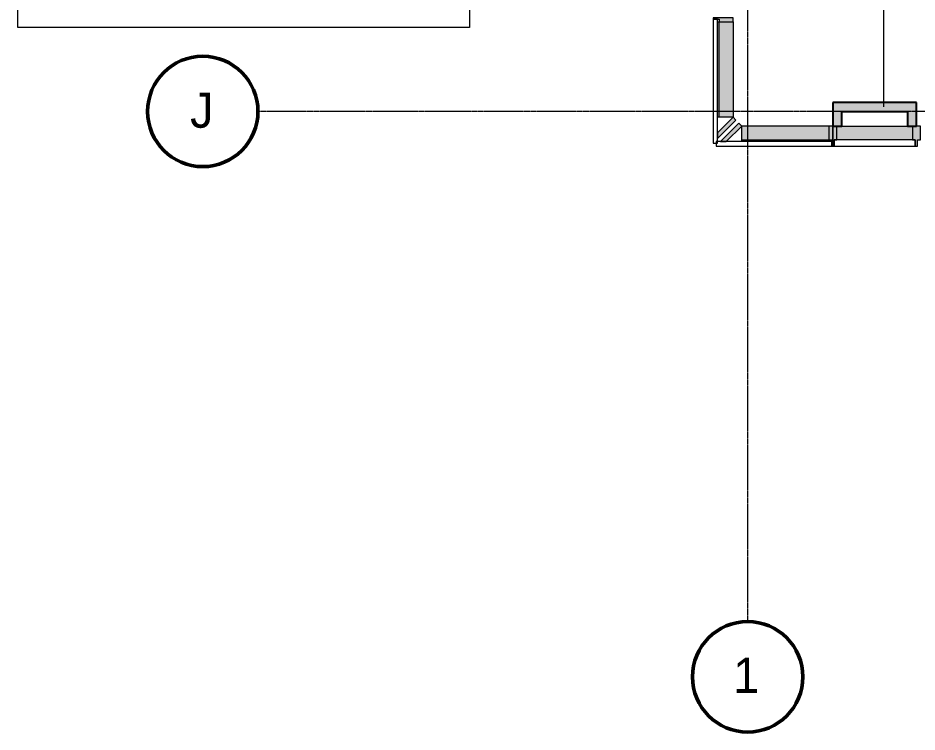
# Model space of a CAD drawing. Header units: millimetres. Extents: x 137829 to 196765, y -3018 to 487290.
# Drawn here: x 137829 to 146790, y 440930 to 448047 of the extents above; entities that cross this region are included whole.
import ezdxf

# ---------------------------------------------------------------- set-up
doc = ezdxf.new("R2010")
doc.units = ezdxf.units.MM
doc.linetypes.add('GridLine', pattern=[21, 12, -3, 3, -3])
for name, color, linetype, lineweight in [('A-ANNO-DIMS', 211, 'Continuous', 5), ('A-ANNO-DIMS-100', 211, 'Continuous', 5), ('A-GLAZ-CURT', 52, 'Continuous', 15), ('A-GLAZ-CWMG', 51, 'Continuous', 15), ('A-WALL-IDEN', 211, 'Continuous', 15), ('A-WALL-PATT', 111, 'Continuous', 15), ('G-ANNO-TEXT', 231, 'Continuous', 5), ('I-WALL', 2, 'Continuous', 15), ('S-GRID', 1, 'Continuous', 5), ('S-GRID-IDEN', 1, 'Continuous', 50)]:
    doc.layers.add(name, color=color, linetype=linetype, lineweight=lineweight)
doc.styles.add('Akkurat-Light_1', font='Akkurat-Light.ttf', dxfattribs={"height": 350})
doc.styles.add('Akkurat-Light_3', font='Akkurat-Light.ttf', dxfattribs={"height": 100})
doc.dimstyles.new('Diagonal_Cont_AkkuratLight_1_0mm', dxfattribs={"dimscale": 304.8, "dimtxt": 101.480158, "dimasz": 0.492126, "dimexe": 0.492126, "dimexo": 0.0625, "dimgap": 0.328084, "dimtad": 1, "dimdec": 0, "dimzin": 0, "dimdsep": 46, "dimtxsty": 'Akkurat-Light_3', "dimblk1": 'OBLIQUE', "dimblk2": 'OBLIQUE', "dimsah": 1, "dimcen": 0.09, "dimdle": 0.328084, "dimazin": 0, "dimtfac": 1, "dimtdec": 4, "dimtix": 1, "dimtmove": 0, "dimatfit": 3, "dimfxl": 1, "dimtvp": 1, "dimtolj": 1, "dimtzin": 0, "dimarcsym": 0})

# ---------------------------------------------------------------- blocks, each defined once
blk = doc.blocks.new('System Panel - FCH_CWP_01_GlazedPanel-2222484-12-30 - Typical Floor_Partition Types')
at = {"layer": 'A-GLAZ-CURT', "lineweight": 20}
for p, q in [((576.1, 30.5), (-576.1, 30.5)), ((-576.1, 30.5), (-576.1, -13.5)), ((576.1, -13.5), (576.1, 30.5)), ((-576.1, -13.5), (576.1, -13.5))]:
    blk.add_line(p, q, dxfattribs=at)
blk = doc.blocks.new('Rectangular Mullion - FCH_CM_40x200mm_Capless - Half Mullion Unitised-1194631-12-30 - Typical Floor_Partition Types')
at = {"layer": 'A-GLAZ-CWMG'}
blk.add_hatch(color=256, dxfattribs=at).paths.add_polyline_path([(0, -30.5), (0, 169.5), (-40, 169.5), (-40, 30.5), (-12, 30.5), (-12, -30.5)], flags=0)
at = {"layer": 'A-GLAZ-CWMG', "lineweight": 20}
for p, q in [((-40, 169.5), (-40, 30.5)), ((0, 169.5), (-40, 169.5)), ((0, -30.5), (0, 169.5)), ((-40, 30.5), (-12, 30.5)), ((-12, 30.5), (-12, -30.5)), ((-12, -30.5), (0, -30.5))]:
    blk.add_line(p, q, dxfattribs=at)
blk = doc.blocks.new('Rectangular Mullion - FCH_CM_25x200mm_Half Mullion Corner Right-1194632-12-30 - Typical Floor_Partition Types')
at = {"layer": 'A-GLAZ-CWMG'}
blk.add_hatch(color=256, dxfattribs=at).paths.add_polyline_path([(-100.6, 13.5), (-256, 169), (-227.8, 197.3), (-44, 13.5)], flags=0)
at = {"layer": 'A-GLAZ-CWMG', "lineweight": 20}
for p, q in [((-256, 169), (-227.8, 197.3)), ((-227.8, 197.3), (-44, 13.5)), ((-100.6, 13.5), (-256, 169)), ((-44, 13.5), (-100.6, 13.5))]:
    blk.add_line(p, q, dxfattribs=at)
blk = doc.blocks.new('Rectangular Mullion - FCH_CM_40x200mm_Capless - Half Mullion Unitised-2235400-12-30 - Typical Floor_Partition Types')
at = {"layer": 'A-GLAZ-CWMG'}
for points in [[(145911.9, 446830.9), (145911.9, 446969.9), (145043.8, 446969.3), (145043.8, 446830.9)], [(145043.8, 446813.9), (145911.9, 446813.9), (145911.9, 446830.9), (145043.8, 446830.9)]]:
    blk.add_hatch(color=256, dxfattribs=at).paths.add_polyline_path(points, flags=0)
for p, q in [((145043.8, 446830.9), (145043.8, 446969.9)), ((145911.9, 446969.9), (145043.8, 446969.9)), ((145043.8, 446813.9), (145043.8, 446830.9)), ((145043.8, 446830.9), (145911.9, 446830.9)), ((145911.9, 446830.9), (145911.9, 446813.9))]:
    blk.add_line(p, q, dxfattribs=at)
blk = doc.blocks.new('System Panel - FCH_CWP_05_Ceramic Backed-1194935-12-30 - Typical Floor_Partition Types')
at = {"layer": 'A-GLAZ-CURT', "lineweight": 20}
for p, q in [((404.3, 30.5), (-404.3, 30.5)), ((-404.3, 30.5), (-404.3, -30.5)), ((404.3, -30.5), (404.3, 30.5)), ((-404.3, -30.5), (404.3, -30.5))]:
    blk.add_line(p, q, dxfattribs=at)
blk = doc.blocks.new('Rectangular Mullion - FCH_CM_40x200mm_Capless - Half Mullion Unitised-1182543-12-30 - Typical Floor_Partition Types')
at = {"layer": 'A-GLAZ-CWMG'}
blk.add_hatch(color=256, dxfattribs=at).paths.add_polyline_path([(-12, 30.5), (-12, -30.5), (-40, -30.5), (-40, -169.5), (0, -169.5), (0, 30.5)], flags=0)
at = {"layer": 'A-GLAZ-CWMG', "lineweight": 20}
for p, q in [((0, 30.5), (-12, 30.5)), ((-12, 30.5), (-12, -30.5)), ((0, -169.5), (0, 30.5)), ((-12, -30.5), (-40, -30.5)), ((-40, -30.5), (-40, -169.5)), ((-40, -169.5), (0, -169.5))]:
    blk.add_line(p, q, dxfattribs=at)
blk = doc.blocks.new('Rectangular Mullion - FCH_CM_40x200mm_Capless - Half Mullion Unitised-1182727-12-30 - Typical Floor_Partition Types')
at = {"layer": 'A-GLAZ-CWMG'}
blk.add_hatch(color=256, dxfattribs=at).paths.add_polyline_path([(146694.4, 446830.9), (146744.4, 446830.9), (146744.4, 446969.9), (145991.9, 446969.9), (145991.9, 446830.9), (146550.6, 446830.9)], flags=0)
blk.add_line((146041.9, 446969.9), (146694.4, 446969.9), dxfattribs=at)
blk = doc.blocks.new('Rectangular Mullion - FCH_CM_80x200mm_Capless-1182541-12-30 - Typical Floor_Partition Types')
at = {"layer": 'A-GLAZ-CWMG'}
blk.add_hatch(color=256, dxfattribs=at).paths.add_polyline_path([(12, 30.5), (12, -30.5), (40, -30.5), (40, -169.5), (-40, -169.5), (-40, -30.5), (-12, -30.5), (-12, 30.5)], flags=0)
at = {"layer": 'A-GLAZ-CWMG', "lineweight": 20}
for p, q in [((-12, -30.5), (-12, 30.5)), ((-12, 30.5), (12, 30.5)), ((12, 30.5), (12, -30.5)), ((-40, -169.5), (-40, -30.5)), ((-40, -30.5), (-12, -30.5)), ((12, -30.5), (40, -30.5)), ((40, -30.5), (40, -169.5)), ((40, -169.5), (-40, -169.5))]:
    blk.add_line(p, q, dxfattribs=at)
blk = doc.blocks.new('System Panel - FCH_CWP_01_GlazedPanel-2222483-12-30 - Typical Floor_Partition Types')
at = {"layer": 'A-GLAZ-CURT', "lineweight": 20}
for p, q in [((617.1, 13.5), (-617.1, 13.5)), ((-617.1, 13.5), (-617.1, -30.5)), ((617.1, -30.5), (617.1, 13.5)), ((-617.1, -30.5), (617.1, -30.5))]:
    blk.add_line(p, q, dxfattribs=at)
blk = doc.blocks.new('Rectangular Mullion - FCH_CM_40x200mm_Capless - Half Mullion Unitised-1182463-12-30 - Typical Floor_Partition Types')
at = {"layer": 'A-GLAZ-CWMG'}
blk.add_hatch(color=256, dxfattribs=at).paths.add_polyline_path([(-12, 30.5), (-12, -30.5), (-40, -30.5), (-40, -169.5), (0, -169.5), (0, 30.5)], flags=0)
at = {"layer": 'A-GLAZ-CWMG', "lineweight": 20}
for p, q in [((0, 30.5), (-12, 30.5)), ((-12, 30.5), (-12, -30.5)), ((0, -169.5), (0, 30.5)), ((-12, -30.5), (-40, -30.5)), ((-40, -30.5), (-40, -169.5)), ((-40, -169.5), (0, -169.5))]:
    blk.add_line(p, q, dxfattribs=at)
blk = doc.blocks.new('Rectangular Mullion - FCH_CM_25x200mm_Half Mullion Corner Right-1182464-12-30 - Typical Floor_Partition Types')
at = {"layer": 'A-GLAZ-CWMG'}
blk.add_hatch(color=256, dxfattribs=at).paths.add_polyline_path([(-44, -13.5), (-227.8, -197.3), (-256, -169), (-100.6, -13.5)], flags=0)
at = {"layer": 'A-GLAZ-CWMG', "lineweight": 20}
for p, q in [((-256, -169), (-100.6, -13.5)), ((-44, -13.5), (-227.8, -197.3)), ((-100.6, -13.5), (-44, -13.5)), ((-227.8, -197.3), (-256, -169))]:
    blk.add_line(p, q, dxfattribs=at)
blk = doc.blocks.new('Rectangular Mullion - FCH_CM_40x200mm_Capless - Half Mullion Unitised-2235398-12-30 - Typical Floor_Partition Types')
at = {"layer": 'A-GLAZ-CWMG'}
for points in [[(144818.2, 447056.4), (144818.2, 448006.5), (144801.2, 448006.5), (144801.2, 447056.4)], [(144818.2, 447056.4), (144957.2, 447056.4), (144957.2, 448006.5), (144818.2, 448006.5), (144818.2, 447644.6)]]:
    blk.add_hatch(color=256, dxfattribs=at).paths.add_polyline_path(points, flags=0)
for p, q in [((144801.2, 448006.5), (144818.2, 448006.5)), ((144818.2, 447056.4), (144818.2, 448006.5)), ((144957.2, 448006.5), (144957.2, 447056.4)), ((144818.2, 447056.4), (144801.2, 447056.4)), ((144957.2, 447056.4), (144818.2, 447056.4))]:
    blk.add_line(p, q, dxfattribs=at)
blk = doc.blocks.new('Grid - 5_5mm-316140-12-30 - Typical Floor_Partition Types')
at = {"layer": 'S-GRID-IDEN'}
blk.add_circle((0, 0), 5.5, dxfattribs=at)
blk = doc.blocks.new('DIMBLOCK264-12-30 - Typical Floor_Partition Types')
at = {"layer": 'A-ANNO-DIMS-100'}
for p, q in [((147090.3, 447652.3), (147090.3, 453281.7)), ((146740.3, 453181.7), (147240.3, 453181.7)), ((147090.3, 453181.7), (146740.3, 453181.7)), ((147440.3, 447752.3), (146940.3, 447752.3)), ((147090.3, 447752.3), (147440.3, 447752.3))]:
    blk.add_line(p, q, dxfattribs=at)
at = {"layer": 'A-ANNO-DIMS-100', "lineweight": 18}
for p, q in [((147090.3, 453181.7), (147015.3, 453256.7)), ((147090.3, 453181.7), (147165.3, 453106.7)), ((147090.3, 447752.3), (147015.3, 447827.3)), ((147090.3, 447752.3), (147165.3, 447677.3))]:
    blk.add_line(p, q, dxfattribs=at)
at = {"layer": 'A-ANNO-DIMS-100', "color": 0, "insert": (146862.8, 450305.3), "char_height": 100, "width": 388.033, "attachment_point": 1, "rotation": 90, "line_spacing_factor": 1.032002, "style": 'Akkurat-Light_3'}
blk.add_mtext('5429', dxfattribs=at)
blk = doc.blocks.new('_Oblique')
at = {"color": 0, "linetype": 'ByBlock', "lineweight": -2}
blk.add_line((-0.5, -0.5), (0.5, 0.5), dxfattribs=at)

msp = doc.modelspace()

# ---------------------------------------------------------------- hatches: boundary and pattern name
at = {"layer": 'A-WALL-PATT'}
for points in [[(146041.9, 446969.9), (146041.9, 447204.8), (145951.9, 447204.8), (145951.9, 446969.9)], [(146694.4, 447114.8), (146694.4, 447204.8), (146041.9, 447204.8), (146041.9, 447114.8), (146550.6, 447114.8)], [(146784.4, 446969.9), (146784.4, 447204.8), (146694.4, 447204.8), (146694.4, 446969.9)]]:
    msp.add_hatch(color=4, dxfattribs=at).paths.add_polyline_path(points, flags=0)

# ---------------------------------------------------------------- linework, layer by layer
at = {"layer": 'A-WALL-IDEN'}
msp.add_line((146459.4, 447159.8), (146459.4, 448270.1), dxfattribs=at)
at = {"layer": 'G-ANNO-TEXT', "color": 1, "lineweight": 15, "flags": 128}
msp.add_lwpolyline([(137828.9, 449642.8), (142330.9, 449642.8), (142330.9, 447952.8), (137828.9, 447952.8)], close=True, dxfattribs=at)
at = {"layer": 'I-WALL', "color": 130, "lineweight": 25}
for p, q in [((145951.9, 447204.8), (145951.9, 446969.9)), ((146784.4, 447204.8), (145951.9, 447204.8)), ((146784.4, 446969.9), (146784.4, 447204.8)), ((146041.9, 446969.9), (146041.9, 447114.8)), ((146041.9, 447114.8), (146694.4, 447114.8)), ((146694.4, 447114.8), (146694.4, 446969.9)), ((145951.9, 446969.9), (146041.9, 446969.9)), ((146694.4, 446969.9), (146784.4, 446969.9))]:
    msp.add_line(p, q, dxfattribs=at)
at = {"layer": 'S-GRID', "linetype": 'GridLine'}
for p, q in [((145102.2, 486190.2), (145102.2, 442030)), ((183249.8, 447114.8), (140221, 447114.8))]:
    msp.add_line(p, q, dxfattribs=at)

# ---------------------------------------------------------------- block references
at = {"layer": 'A-GLAZ-CURT'}
for name, p, rotation in [('System Panel - FCH_CWP_01_GlazedPanel-2222483-12-30 - Typical Floor_Partition Types', (144787.7, 447417.5), 269.9999999999978), ('System Panel - FCH_CWP_01_GlazedPanel-2222484-12-30 - Typical Floor_Partition Types', (145363.8, 446800.4), 180)]:
    msp.add_blockref(name, p, dxfattribs=dict(at, rotation=rotation))
msp.add_blockref('System Panel - FCH_CWP_05_Ceramic Backed-1194935-12-30 - Typical Floor_Partition Types', (146368.1, 446800.4), dxfattribs=at)
at = {"layer": 'A-GLAZ-CWMG'}
for name, p, rotation in [('Rectangular Mullion - FCH_CM_40x200mm_Capless - Half Mullion Unitised-1182463-12-30 - Typical Floor_Partition Types', (144787.7, 448046.5), 89.99999999999775), ('Rectangular Mullion - FCH_CM_40x200mm_Capless - Half Mullion Unitised-1182543-12-30 - Typical Floor_Partition Types', (145951.9, 446800.4), 180)]:
    msp.add_blockref(name, p, dxfattribs=dict(at, rotation=rotation))
for name, p in [('Rectangular Mullion - FCH_CM_40x200mm_Capless - Half Mullion Unitised-2235398-12-30 - Typical Floor_Partition Types', (0, 0)), ('Rectangular Mullion - FCH_CM_40x200mm_Capless - Half Mullion Unitised-2235400-12-30 - Typical Floor_Partition Types', (0, 0)), ('Rectangular Mullion - FCH_CM_40x200mm_Capless - Half Mullion Unitised-1194631-12-30 - Typical Floor_Partition Types', (145951.9, 446800.4)), ('Rectangular Mullion - FCH_CM_40x200mm_Capless - Half Mullion Unitised-1182727-12-30 - Typical Floor_Partition Types', (0, 0))]:
    msp.add_blockref(name, p, dxfattribs=at)
at = {"layer": 'A-GLAZ-CWMG', "extrusion": (0, 0, -1)}
for name, p, rotation in [('Rectangular Mullion - FCH_CM_25x200mm_Half Mullion Corner Right-1182464-12-30 - Typical Floor_Partition Types', (-144787.7, 446800.4), 270.0000000000022), ('Rectangular Mullion - FCH_CM_80x200mm_Capless-1182541-12-30 - Typical Floor_Partition Types', (-146784.4, 446800.4), 180)]:
    msp.add_blockref(name, p, dxfattribs=dict(at, rotation=rotation))
msp.add_blockref('Rectangular Mullion - FCH_CM_25x200mm_Half Mullion Corner Right-1194632-12-30 - Typical Floor_Partition Types', (-144787.7, 446800.4), dxfattribs=at)
at = {"layer": 'S-GRID-IDEN', "xscale": 99.99999999999993, "yscale": 99.99999999999993, "zscale": 99.99999999999993}
for p, rotation in [((139671, 447114.8), 90), ((145102.2, 441480), 180)]:
    msp.add_blockref('Grid - 5_5mm-316140-12-30 - Typical Floor_Partition Types', p, dxfattribs=dict(at, rotation=rotation))

# ---------------------------------------------------------------- texts
at = {"layer": 'S-GRID-IDEN', "lineweight": 5, "char_height": 350, "attachment_point": 1, "style": 'Akkurat-Light_1'}
for s, insert, width in [('J', (139544.6, 447302.7), 304.641), ('1', (144956.9, 441670.5), 344.726)]:
    msp.add_mtext(s, dxfattribs=dict(at, insert=insert, width=width))

# ---------------------------------------------------------------- dimensions: what is measured, and where the dimension line sits
at = {"layer": 'A-ANNO-DIMS'}
dim = msp.add_linear_dim(base=(147090.3, 453181.7), p1=(147440.3, 447752.3), p2=(146740.3, 453181.7), angle=90, dimstyle='Diagonal_Cont_AkkuratLight_1_0mm', override={"dimpost": '<>', "dimfxl": 5474.356488}, dxfattribs=at)
dim.commit()
dim.dimension.update_dxf_attribs({"geometry": 'DIMBLOCK264-12-30 - Typical Floor_Partition Types', "text_midpoint": (146939.3, 450467)})

doc.saveas('drawing.dxf')
